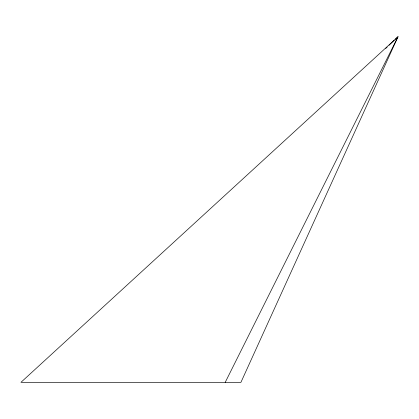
<?xml version="1.0" encoding="UTF-8"?>
<svg xmlns="http://www.w3.org/2000/svg" width="419" height="419" viewBox="0 0 419 419"><rect width="100%" height="100%" fill="white"/><g stroke="black" fill="none" stroke-linecap="round" stroke-linejoin="round"><path stroke-width="0.63" d="M225.213 382.338L398.05 36.663L20.95 382.338L240.925 382.338L398.05 36.663L395.211 39.376M385.752 48.426L387.172 47.069M389.062 45.257L394.263 40.282"/></g></svg>
